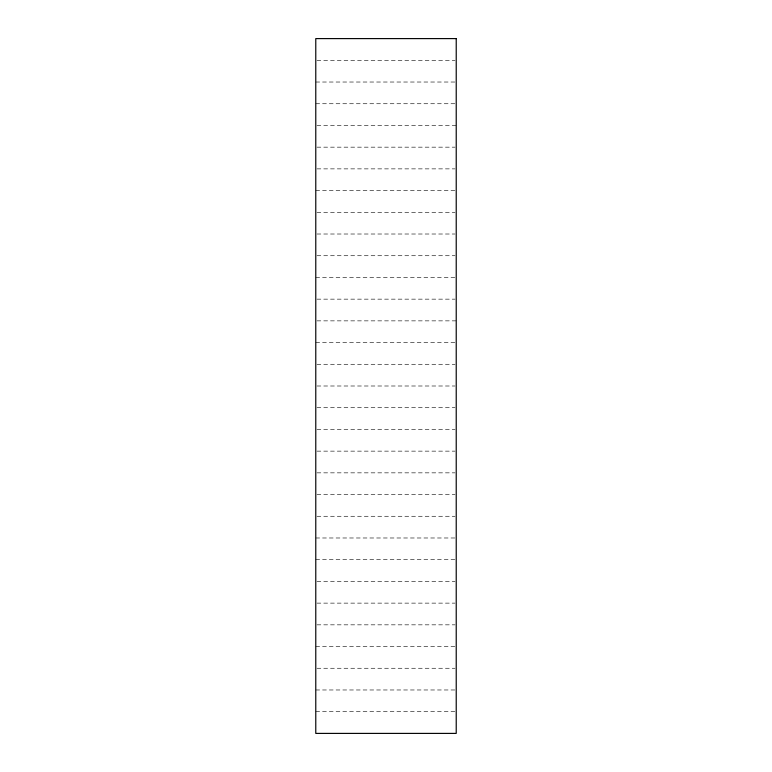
<?xml version="1.0" encoding="UTF-8"?>
<svg xmlns="http://www.w3.org/2000/svg" width="772" height="772" viewBox="0 0 772 772"><rect width="100%" height="100%" fill="white"/><g stroke="black" fill="none" stroke-linecap="round" stroke-linejoin="round"><path stroke-width="0.58" stroke-dasharray="3.86 2.9" d="M316.983 60.312L455.017 60.312M315.777 82.025L455.017 82.025M315.777 103.737L455.017 103.737M316.983 125.45L456.223 125.45M316.983 147.162L455.017 147.162M316.983 168.875L455.017 168.875M315.777 190.588L455.017 190.588M316.983 212.3L455.017 212.3M316.983 234.012L455.017 234.012M316.983 255.725L455.017 255.725M315.777 277.438L455.017 277.438M316.983 299.15L455.017 299.15M316.983 320.863L456.223 320.863M315.777 342.575L455.017 342.575M316.983 364.287L455.017 364.287M316.983 386L455.017 386M316.983 407.712L455.017 407.712M316.983 429.425L455.017 429.425M316.983 451.137L455.017 451.137M316.983 472.85L455.017 472.85M316.983 494.562L455.017 494.562M316.983 516.275L455.017 516.275M315.777 537.987L455.017 537.987M315.777 559.7L455.017 559.7M316.983 581.413L455.017 581.413M316.983 603.125L455.017 603.125M316.983 624.837L455.017 624.837M315.777 646.55L455.017 646.55M316.983 668.262L455.017 668.262M315.777 689.975L455.017 689.975M315.777 711.688L455.017 711.688"/><path stroke-width="1.16" d="M456.223 38.6L315.777 38.6L315.777 733.4L456.223 733.4L456.223 38.6"/></g></svg>
